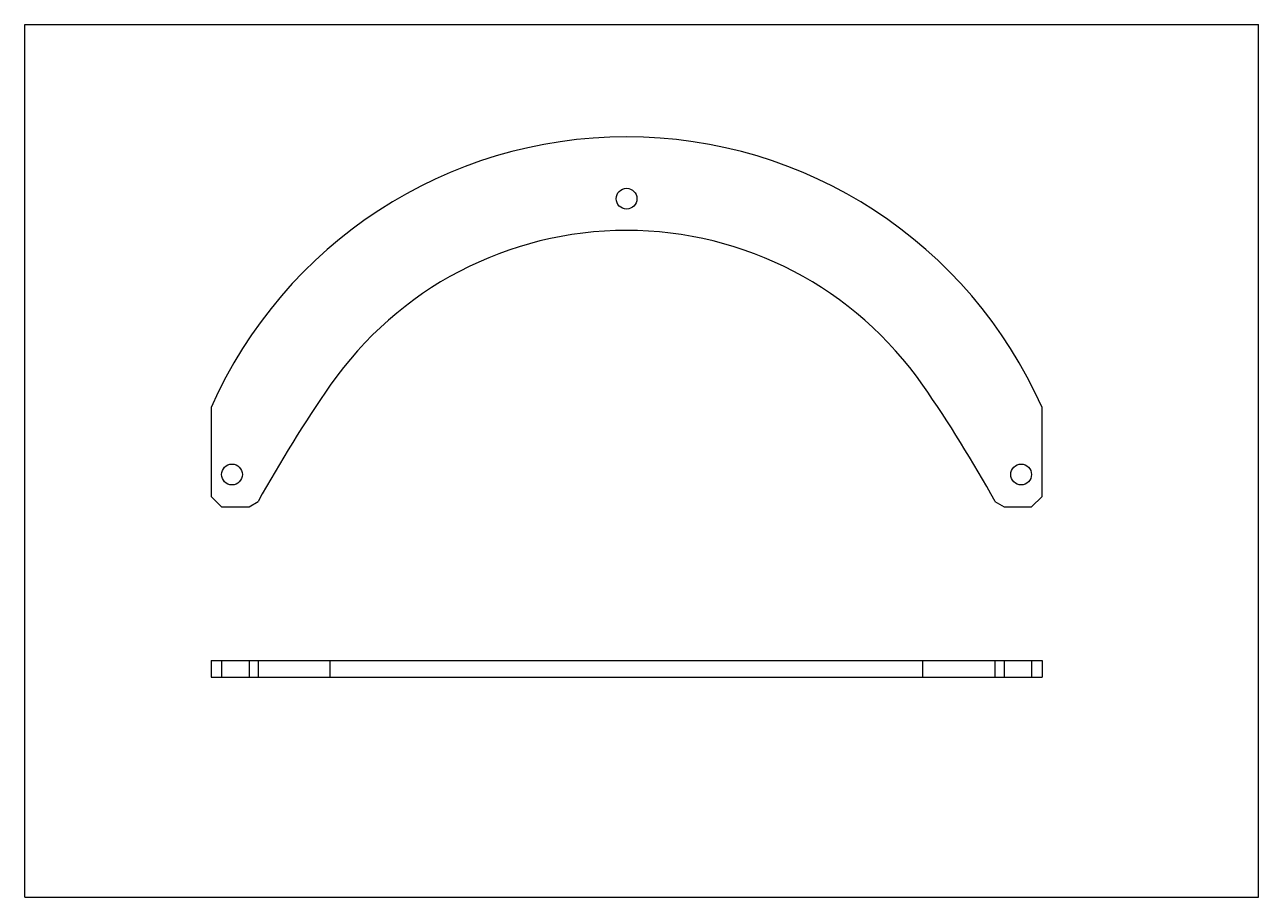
# Model space of a CAD drawing. Header units: inches. Extents: x 0 to 11.7, y 0 to 8.3.
import ezdxf

# ---------------------------------------------------------------- set-up
doc = ezdxf.new("R2010")
doc.units = ezdxf.units.IN
doc.header["$LTSCALE"] = 0.64311
doc.header["$MEASUREMENT"] = 0
doc.layers.get('0').update_dxf_attribs({"linetype": 'CONTINUOUS'})
doc.layers.add('02___PRT_ALL_AXES', color=7, linetype='CONTINUOUS')

msp = doc.modelspace()

# ---------------------------------------------------------------- linework, layer by layer
at = {"color": 7, "linetype": 'CONTINUOUS'}
for p, q in [((0, 0), (0, 8.268)), ((0, 8.268), (11.693, 8.268)), ((11.693, 0), (11.693, 8.268)), ((1.767, 4.641), (1.767, 3.797)), ((9.643, 3.797), (9.643, 4.641)), ((1.767, 3.797), (1.866, 3.699)), ((2.127, 3.699), (2.213, 3.75)), ((9.197, 3.75), (9.283, 3.699)), ((9.544, 3.699), (9.643, 3.797)), ((1.866, 3.699), (2.127, 3.699)), ((9.283, 3.699), (9.544, 3.699)), ((1.767, 2.244), (1.767, 2.086)), ((1.767, 2.244), (2.897, 2.244)), ((1.866, 2.244), (1.866, 2.086)), ((2.127, 2.244), (2.127, 2.086)), ((2.213, 2.244), (2.213, 2.086)), ((8.513, 2.244), (9.643, 2.244)), ((9.197, 2.244), (9.197, 2.086)), ((9.283, 2.244), (9.283, 2.086)), ((9.544, 2.244), (9.544, 2.086)), ((9.643, 2.244), (9.643, 2.086)), ((1.767, 2.086), (2.897, 2.086)), ((8.513, 2.086), (9.643, 2.086)), ((0, 0), (11.693, 0))]:
    msp.add_line(p, q, dxfattribs=at)
for centre, start, end in [((13.132, -2.264), 145.1943, 151.1538), ((-1.722, -2.264), 28.8462, 34.8057)]:
    msp.add_arc(centre, 12.466, start, end, dxfattribs=at)
at = {"layer": '02___PRT_ALL_AXES', "color": 7, "linetype": 'CONTINUOUS'}
for p, q in [((2.897, 2.086), (2.897, 2.244)), ((2.897, 2.244), (8.513, 2.244)), ((8.513, 2.086), (8.513, 2.244)), ((2.897, 2.086), (8.513, 2.086))]:
    msp.add_line(p, q, dxfattribs=at)
for centre in [(5.705, 6.619), (1.965, 4.006), (9.445, 4.006)]:
    msp.add_circle(centre, 0.0984, dxfattribs=at)
for radius, start, end in [(4.306, 23.8727, 156.1273), (3.42, 34.8057, 145.1943)]:
    msp.add_arc((5.705, 2.899), radius, start, end, dxfattribs=at)

doc.saveas('drawing.dxf')
